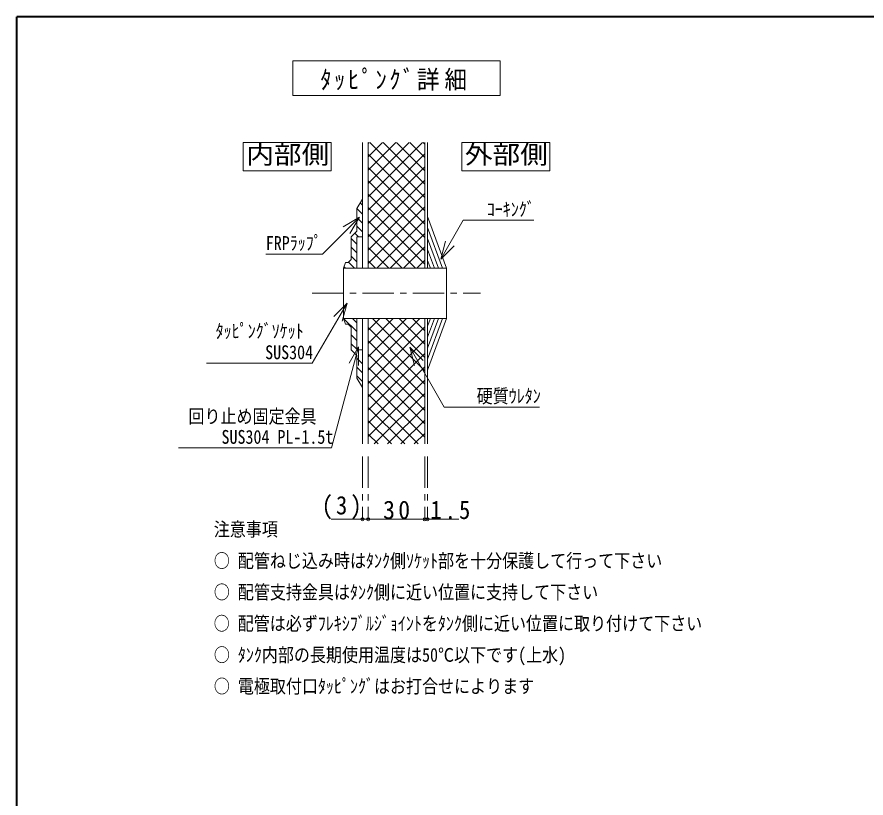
# Model space of a CAD drawing. Units: millimetres at full size, sheet at 1:10; some dimension numbers follow another scale. Extents: x -2123 to 1927, y -1358 to 1452.
# Drawn here: x -2123 to -771, y 208 to 1452 of the extents above; entities that cross this region are included whole.
import ezdxf
from ezdxf.enums import TextEntityAlignment as Align

# ---------------------------------------------------------------- set-up
doc = ezdxf.new("R2010")
doc.units = ezdxf.units.MM
doc.header["$LTSCALE"] = 10
doc.header["$PDMODE"] = 32
doc.header["$PDSIZE"] = 5
doc.linetypes.add('CHAIN1', pattern=[8, 5, -1, 1, -1])
doc.layers.add('0-0', color=7, linetype='Continuous', lineweight=18)
doc.styles.add('ＭＳ ゴシック', font='')
doc.styles.get('ＭＳ ゴシック').set_extended_font_data('MS Gothic')

msp = doc.modelspace()

# ---------------------------------------------------------------- linework, layer by layer
at = {"layer": '0-0', "color": 1, "lineweight": 40}
for p in [(-2122.8, -1358.09), (1927.2, 1451.91)]:
    msp.add_line(p, (-2122.8, 1451.91), dxfattribs=at)
at = {"layer": '0-0'}
for p, q in [((-1762.8, 1251.91), (-1762.8, 1206.91)), ((-1622.8, 1251.91), (-1762.8, 1251.91)), ((-1622.8, 1251.91), (-1622.8, 1206.91)), ((-1572.8, 1251.91), (-1572.8, 1051.91)), ((-1563.8, 1251.91), (-1563.8, 1051.91)), ((-1473.8, 1251.91), (-1473.8, 1051.91)), ((-1469.3, 1251.91), (-1469.3, 1051.91)), ((-1414.8, 1251.91), (-1414.8, 1206.91)), ((-1414.8, 1251.91), (-1274.8, 1251.91)), ((-1274.8, 1251.91), (-1274.8, 1206.91)), ((-1622.8, 1206.91), (-1762.8, 1206.91)), ((-1414.8, 1206.91), (-1274.8, 1206.91)), ((-1572.8, 1161.91), (-1581.8, 1146.91)), ((-1581.8, 1146.91), (-1581.8, 1110.91)), ((-1577.73, 1132.9), (-1636.25, 1074.38)), ((-1577.73, 1132.9), (-1603.71, 1117.9)), ((-1577.73, 1132.9), (-1592.73, 1106.92)), ((-1439.3, 1051.91), (-1469.3, 1134.34)), ((-1581.8, 1110.91), (-1590.8, 1101.91)), ((-1445.69, 1051.91), (-1469.3, 1116.79)), ((-1590.8, 1101.91), (-1590.8, 1065.91)), ((-1581.8, 1101.91), (-1572.8, 1101.91)), ((-1581.8, 1101.91), (-1581.8, 1051.91)), ((-1452.07, 1051.91), (-1469.3, 1099.25)), ((-1448.36, 1066.13), (-1440.6, 1095.1)), ((-1458.46, 1051.91), (-1469.3, 1081.71)), ((-1448.36, 1066.13), (-1427.15, 1087.34)), ((-1636.25, 1074.38), (-1726.79, 1074.38)), ((-1599.8, 1060.91), (-1602.8, 1051.91)), ((-1599.8, 1060.91), (-1595.8, 1060.91)), ((-1595.8, 1060.91), (-1590.8, 1065.91)), ((-1464.84, 1051.91), (-1469.3, 1064.17)), ((-1602.8, 1051.91), (-1602.8, 971.91)), ((-1602.8, 1051.91), (-1439.3, 1051.91)), ((-1439.3, 1051.91), (-1439.3, 971.91)), ((-1597.43, 996.24), (-1652.76, 900.39)), ((-1597.43, 996.24), (-1618.64, 975.02)), ((-1597.43, 996.24), (-1605.19, 967.26)), ((-1599.8, 962.91), (-1602.8, 971.91)), ((-1602.8, 971.91), (-1439.3, 971.91)), ((-1599.8, 962.91), (-1595.8, 962.91)), ((-1595.8, 962.91), (-1590.8, 957.91)), ((-1572.8, 971.91), (-1572.8, 771.91)), ((-1563.8, 971.91), (-1563.8, 771.91)), ((-1473.8, 971.91), (-1473.8, 771.91)), ((-1469.3, 971.91), (-1469.3, 771.91)), ((-1439.3, 971.91), (-1469.3, 889.49)), ((-1445.69, 971.91), (-1469.3, 907.03)), ((-1452.07, 971.91), (-1469.3, 924.57)), ((-1458.46, 971.91), (-1469.3, 942.12)), ((-1464.84, 971.91), (-1469.3, 959.66)), ((-1590.8, 921.91), (-1590.8, 957.91)), ((-1579.06, 926.72), (-1622.24, 765.6)), ((-1579.06, 926.72), (-1594.06, 900.74)), ((-1581.8, 912.91), (-1590.8, 921.91)), ((-1579.06, 926.72), (-1579.06, 896.72)), ((-1497.63, 926.05), (-1476.41, 904.84)), ((-1497.63, 926.05), (-1489.86, 897.08)), ((-1581.8, 876.91), (-1581.8, 912.91)), ((-1652.76, 900.39), (-1821.14, 900.39)), ((-1572.8, 861.91), (-1581.8, 876.91)), ((-1622.24, 765.6), (-1865.44, 765.6))]:
    msp.add_line(p, q, dxfattribs=at)
at = {"layer": '0-0', "color": 4, "lineweight": 9}
for p, q in [((-1563.8, 1165.42), (-1477.31, 1251.91)), ((-1563.8, 1186.64), (-1498.52, 1251.91)), ((-1563.8, 1207.85), (-1519.74, 1251.91)), ((-1563.8, 1229.06), (-1540.95, 1251.91)), ((-1563.8, 1250.28), (-1562.16, 1251.91)), ((-1561.32, 1251.91), (-1473.8, 1164.39)), ((-1540.11, 1251.91), (-1473.8, 1185.6)), ((-1518.9, 1251.91), (-1473.8, 1206.82)), ((-1497.68, 1251.91), (-1473.8, 1228.03)), ((-1476.47, 1251.91), (-1473.8, 1249.24)), ((-1563.8, 1144.21), (-1473.8, 1234.21)), ((-1563.8, 1233.18), (-1473.8, 1143.18)), ((-1563.8, 1123), (-1473.8, 1213)), ((-1563.8, 1211.96), (-1473.8, 1121.96)), ((-1563.8, 1101.78), (-1473.8, 1191.78)), ((-1563.8, 1190.75), (-1473.8, 1100.75)), ((-1563.8, 1080.57), (-1473.8, 1170.57)), ((-1563.8, 1169.54), (-1473.8, 1079.54)), ((-1576.5, 1155.75), (-1572.8, 1152.06)), ((-1563.8, 1059.36), (-1473.8, 1149.36)), ((-1581.8, 1146.91), (-1572.8, 1137.91)), ((-1563.8, 1148.32), (-1473.8, 1058.32)), ((-1581.8, 1132.77), (-1572.8, 1123.77)), ((-1563.8, 1127.11), (-1488.6, 1051.91)), ((-1550.03, 1051.91), (-1473.8, 1128.14)), ((-1581.8, 1118.63), (-1572.8, 1109.63)), ((-1590.8, 1099.34), (-1581.8, 1090.34)), ((-1585.01, 1107.7), (-1579.23, 1101.91)), ((-1563.8, 1105.9), (-1509.82, 1051.91)), ((-1528.82, 1051.91), (-1473.8, 1106.93)), ((-1590.8, 1085.2), (-1581.8, 1076.2)), ((-1563.8, 1084.68), (-1531.03, 1051.91)), ((-1507.61, 1051.91), (-1473.8, 1085.72)), ((-1590.8, 1071.06), (-1581.8, 1062.06)), ((-1595.3, 1061.42), (-1585.8, 1051.91)), ((-1563.8, 1063.47), (-1552.24, 1051.91)), ((-1486.39, 1051.91), (-1473.8, 1064.5)), ((-1602.09, 1054.06), (-1599.94, 1051.91)), ((-1602.8, 971.91), (-1581.8, 950.91)), ((-1588.66, 971.91), (-1581.8, 965.06)), ((-1563.8, 889.65), (-1481.54, 971.91)), ((-1563.8, 910.86), (-1502.75, 971.91)), ((-1563.8, 932.08), (-1523.97, 971.91)), ((-1563.8, 953.29), (-1545.18, 971.91)), ((-1557.1, 971.91), (-1473.8, 888.62)), ((-1535.88, 971.91), (-1473.8, 909.83)), ((-1514.67, 971.91), (-1473.8, 931.04)), ((-1493.46, 971.91), (-1473.8, 952.26)), ((-1563.8, 868.44), (-1473.8, 958.44)), ((-1563.8, 957.41), (-1473.8, 867.41)), ((-1590.8, 945.77), (-1581.8, 936.77)), ((-1563.8, 847.22), (-1473.8, 937.22)), ((-1563.8, 936.19), (-1473.8, 846.19)), ((-1590.8, 931.63), (-1581.8, 922.63)), ((-1581.8, 908.49), (-1572.8, 899.49)), ((-1563.8, 826.01), (-1473.8, 916.01)), ((-1563.8, 914.98), (-1473.8, 824.98)), ((-1581.8, 894.34), (-1572.8, 885.34)), ((-1563.8, 804.8), (-1473.8, 894.8)), ((-1563.8, 893.77), (-1473.8, 803.77)), ((-1581.8, 880.2), (-1572.8, 871.2)), ((-1563.8, 783.59), (-1473.8, 873.59)), ((-1563.8, 872.55), (-1473.8, 782.55)), ((-1554.26, 771.91), (-1473.8, 852.37)), ((-1563.8, 851.34), (-1484.38, 771.91)), ((-1563.8, 830.13), (-1505.59, 771.91)), ((-1533.05, 771.91), (-1473.8, 831.16)), ((-1563.8, 808.91), (-1526.8, 771.91)), ((-1511.83, 771.91), (-1473.8, 809.95)), ((-1563.8, 787.7), (-1548.02, 771.91)), ((-1490.62, 771.91), (-1473.8, 788.73)), ((-1622.8, 651.91), (-1563.8, 651.91)), ((-1563.8, 651.91), (-1473.8, 651.91)), ((-1473.8, 651.91), (-1419.3, 651.91))]:
    msp.add_line(p, q, dxfattribs=at)
at = {"layer": '0-0', "color": 4, "linetype": 'CHAIN1', "lineweight": 9}
for p, q in [((-1652.8, 1011.91), (-1384.8, 1011.91)), ((-1572.8, 751.91), (-1572.8, 651.91)), ((-1563.8, 751.91), (-1563.8, 651.91)), ((-1473.8, 751.91), (-1473.8, 651.91)), ((-1469.3, 751.91), (-1469.3, 651.91))]:
    msp.add_line(p, q, dxfattribs=at)
at = {"layer": '0-0'}
msp.add_lwpolyline([(-1683.8, 1326.91), (-1353.8, 1326.91), (-1353.8, 1381.91), (-1683.8, 1381.91)], close=True, dxfattribs=at)
for points in [[(-1448.36, 1066.13), (-1412.6, 1128.06), (-1300.04, 1128.06)], [(-1581.8, 971.91), (-1581.8, 921.91), (-1572.8, 921.91)], [(-1497.63, 926.05), (-1442.57, 830.69), (-1291.05, 830.69)]]:
    msp.add_lwpolyline(points, dxfattribs=at)
at = {"layer": '0-0', "color": 4}
for p in [(-1572.8, 651.91), (-1563.8, 651.91), (-1473.8, 651.91), (-1469.3, 651.91)]:
    msp.add_point(p, dxfattribs=at)

# ---------------------------------------------------------------- texts
at = {"layer": '0-0', "style": 'ＭＳ ゴシック'}
for s, height, width, p in [('内部側', 29.33, 1.1, (-1757.8, 1209.41)), ('外部側', 29.33, 1.1, (-1409.8, 1209.41)), ('ｺｰｷﾝｸﾞ', 21.99, 0.85, (-1375.04, 1128.06)), ('FRPﾗｯﾌﾟ', 21.99, 0.85, (-1726.79, 1074.38)), ('ﾀｯﾋﾟﾝｸﾞｿｹｯﾄ', 21.99, 0.85, (-1806.62, 934.13)), ('SUS304', 21.99, 0.85, (-1727.76, 900.39)), ('硬質ｳﾚﾀﾝ', 21.99, 0.85, (-1391.05, 830.69)), ('回り止め固定金具', 21.99, 0.85, (-1849.87, 798.32)), ('SUS304 PL-1.5t', 21.99, 0.85, (-1797.24, 765.6)), ('注意事項', 21.99, 0.85, (-1809.57, 618.5)), ('○ 配管ねじ込み時はﾀﾝｸ側ｿｹｯﾄ部を十分保護して行って下さい', 21.99, 0.85, (-1809.46, 568.34)), ('○ 配管支持金具はﾀﾝｸ側に近い位置に支持して下さい', 21.99, 0.85, (-1809.46, 518.38)), ('○ 配管は必ずﾌﾚｷｼﾌﾞﾙｼﾞｮｲﾝﾄをﾀﾝｸ側に近い位置に取り付けて下さい', 21.99, 0.85, (-1809.68, 468.47)), ('○ ﾀﾝｸ内部の長期使用温度は50℃以下です(上水)', 21.99, 0.85, (-1809.44, 418.48)), ('○ 電極取付口ﾀｯﾋﾟﾝｸﾞはお打合せによります', 21.99, 0.85, (-1809.44, 368.48))]:
    msp.add_text(s, height=height, dxfattribs=dict(at, width=width)).set_placement(p, align=Align.BOTTOM_LEFT)
at = {"layer": '0-0', "char_height": 29.33, "attachment_point": 7, "style": 'ＭＳ ゴシック'}
for s, insert in [('\\T1.22;\\W0.9;ﾀｯﾋﾟﾝｸﾞ詳細', (-1640.05, 1334.41)), ('\\T1.27;\\W0.9;(3)', (-1637.8, 651.91)), ('\\T1.27;\\W0.95;30', (-1540.05, 651.91)), ('\\T1.27;\\W0.9;1.5', (-1464.8, 651.91))]:
    msp.add_mtext(s, dxfattribs=dict(at, insert=insert))

doc.saveas('drawing.dxf')
